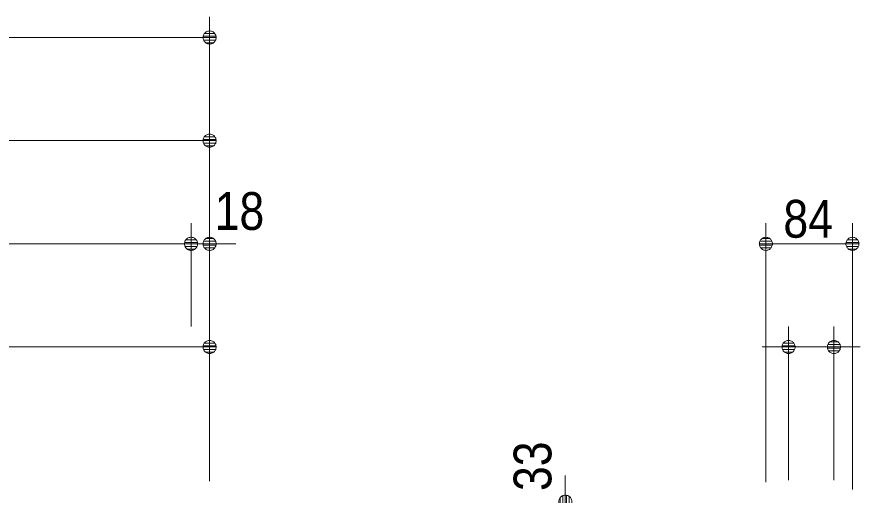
# Model space of a CAD drawing. Units: millimetres, scale not verified. Extents: x -6062 to 6062, y -3045 to 3045.
# Drawn here: x -1056 to -239, y 356 to 820 of the extents above; entities that cross this region are included whole.
import ezdxf
from ezdxf.enums import TextEntityAlignment as Align

# ---------------------------------------------------------------- set-up
doc = ezdxf.new("R2010")
doc.units = ezdxf.units.MM
doc.header["$LTSCALE"] = 20
for name, color, linetype, lineweight in [('0-0_2寸法-1', 7, 'Continuous', 9), ('0-1_0', 7, 'Continuous', 9), ('0-2_2寸法-2', 7, 'Continuous', 9)]:
    doc.layers.add(name, color=color, linetype=linetype, lineweight=lineweight)
doc.styles.add('ＭＳ Ｐゴシック', font='')
doc.styles.get('ＭＳ Ｐゴシック').set_extended_font_data('MS PGothic')

# ---------------------------------------------------------------- blocks, each defined once
blk = doc.blocks.new('_Dot')
at = {"layer": '0-1_0'}
for p, q in [((-10, 0), (-20, 0)), ((9.78, 2), (-9.78, 2)), ((7.99, 6), (-7.99, 6)), ((9.16, -3.98), (-9.16, -3.98)), ((6, -7.98), (-6, -7.98))]:
    blk.add_line(p, q, dxfattribs=at)
for points in [[(10, 0), (9.92, 1.25), (9.69, 2.49), (9.3, 3.68), (8.76, 4.82), (8.09, 5.88), (7.29, 6.85), (6.37, 7.71), (5.36, 8.44), (4.26, 9.05), (3.09, 9.51), (1.87, 9.82), (0.63, 9.98), (-0.63, 9.98), (-1.87, 9.82), (-3.09, 9.51), (-4.26, 9.05), (-5.36, 8.44), (-6.37, 7.71), (-7.29, 6.85), (-8.09, 5.88), (-8.76, 4.82), (-9.3, 3.68), (-9.69, 2.49), (-9.92, 1.25), (-10, 0), (0, 0)], [(-10, 0), (-9.92, -1.25), (-9.69, -2.49), (-9.3, -3.68), (-8.76, -4.82), (-8.09, -5.88), (-7.29, -6.85), (-6.37, -7.71), (-5.36, -8.44), (-4.26, -9.05), (-3.09, -9.51), (-1.87, -9.82), (-0.63, -9.98), (0.63, -9.98), (1.87, -9.82), (3.09, -9.51), (4.26, -9.05), (5.36, -8.44), (6.37, -7.71), (7.29, -6.85), (8.09, -5.88), (8.76, -4.82), (9.3, -3.68), (9.69, -2.49), (9.92, -1.25), (10, 0), (0, 0)]]:
    blk.add_lwpolyline(points, close=True, dxfattribs=at)

msp = doc.modelspace()

# ---------------------------------------------------------------- linework, layer by layer
at = {"layer": '0-0_2寸法-1'}
for p, q in [((-869.5, 720), (-869.5, 820)), ((-3176.79, 800), (-882.21, 800)), ((-869.5, 620), (-869.5, 720)), ((-3075.79, 700), (-882.21, 700)), ((-887.5, 520), (-887.5, 620)), ((-330.04, 369), (-330.04, 620)), ((-246.04, 362), (-246.04, 620)), ((-2039.79, 600), (-900.21, 600)), ((-317.32, 600), (-258.75, 600)), ((-869.5, 370), (-869.5, 520)), ((-1751.79, 500), (-882.21, 500))]:
    msp.add_line(p, q, dxfattribs=at)
at = {"layer": '0-2_2寸法-2'}
for p, q in [((-887.5, 520), (-887.5, 620)), ((-869.5, 370), (-869.5, 620)), ((-900.21, 600), (-912.92, 600)), ((-869.5, 600), (-887.5, 600)), ((-856.79, 600), (-844.08, 600)), ((-308.04, 370.8), (-308.04, 520)), ((-264.04, 370.8), (-264.04, 520)), ((-320.75, 500), (-333.46, 500)), ((-264.04, 500), (-308.04, 500)), ((-251.32, 500), (-238.61, 500)), ((-524.54, 362.71), (-524.54, 375.42))]:
    msp.add_line(p, q, dxfattribs=at)

# ---------------------------------------------------------------- block references
at = {"layer": '0-0_2寸法-1', "xscale": 0.6356201, "yscale": 0.6356201}
for p in [(-869.5, 800), (-869.5, 700), (-887.5, 600), (-246.04, 600), (-869.5, 500)]:
    msp.add_blockref('_Dot', p, dxfattribs=at)
at = {"layer": '0-0_2寸法-1', "xscale": 0.6356201, "yscale": 0.6356201, "rotation": 180}
msp.add_blockref('_Dot', (-330.04, 600), dxfattribs=at)
at = {"layer": '0-2_2寸法-2', "xscale": 0.6356201, "yscale": 0.6356201}
for p in [(-887.5, 600), (-308.04, 500)]:
    msp.add_blockref('_Dot', p, dxfattribs=at)
for p, rotation in [((-869.5, 600), 180), ((-264.04, 500), 180), ((-524.54, 350), 270)]:
    msp.add_blockref('_Dot', p, dxfattribs=dict(at, rotation=rotation))

# ---------------------------------------------------------------- texts
at = {"layer": '0-0_2寸法-1', "style": 'ＭＳ Ｐゴシック', "width": 0.9}
msp.add_text('84', height=36.66, dxfattribs=at).set_placement((-313.02, 594.94), align=Align.BOTTOM_LEFT)
at = {"layer": '0-2_2寸法-2', "style": 'ＭＳ Ｐゴシック', "width": 0.9}
msp.add_text('18', height=36.66, dxfattribs=at).set_placement((-864.53, 602.48), align=Align.BOTTOM_LEFT)
msp.add_text('33', height=36.66, rotation=90, dxfattribs=at).set_placement((-527.02, 360.41), align=Align.BOTTOM_LEFT)

doc.saveas('drawing.dxf')
